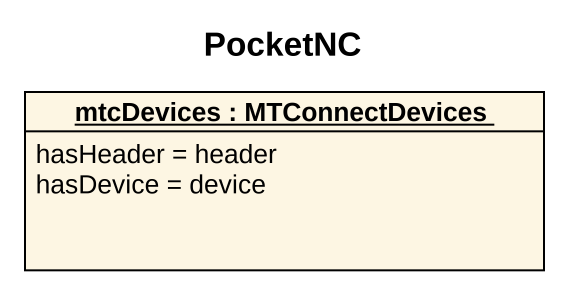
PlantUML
@startuml
title PocketNC
hide circle
hide empty members
object "mtcDevices : MTConnectDevices" as mtcDevices {
  hasHeader = header
  hasDevice = device
}
@enduml
